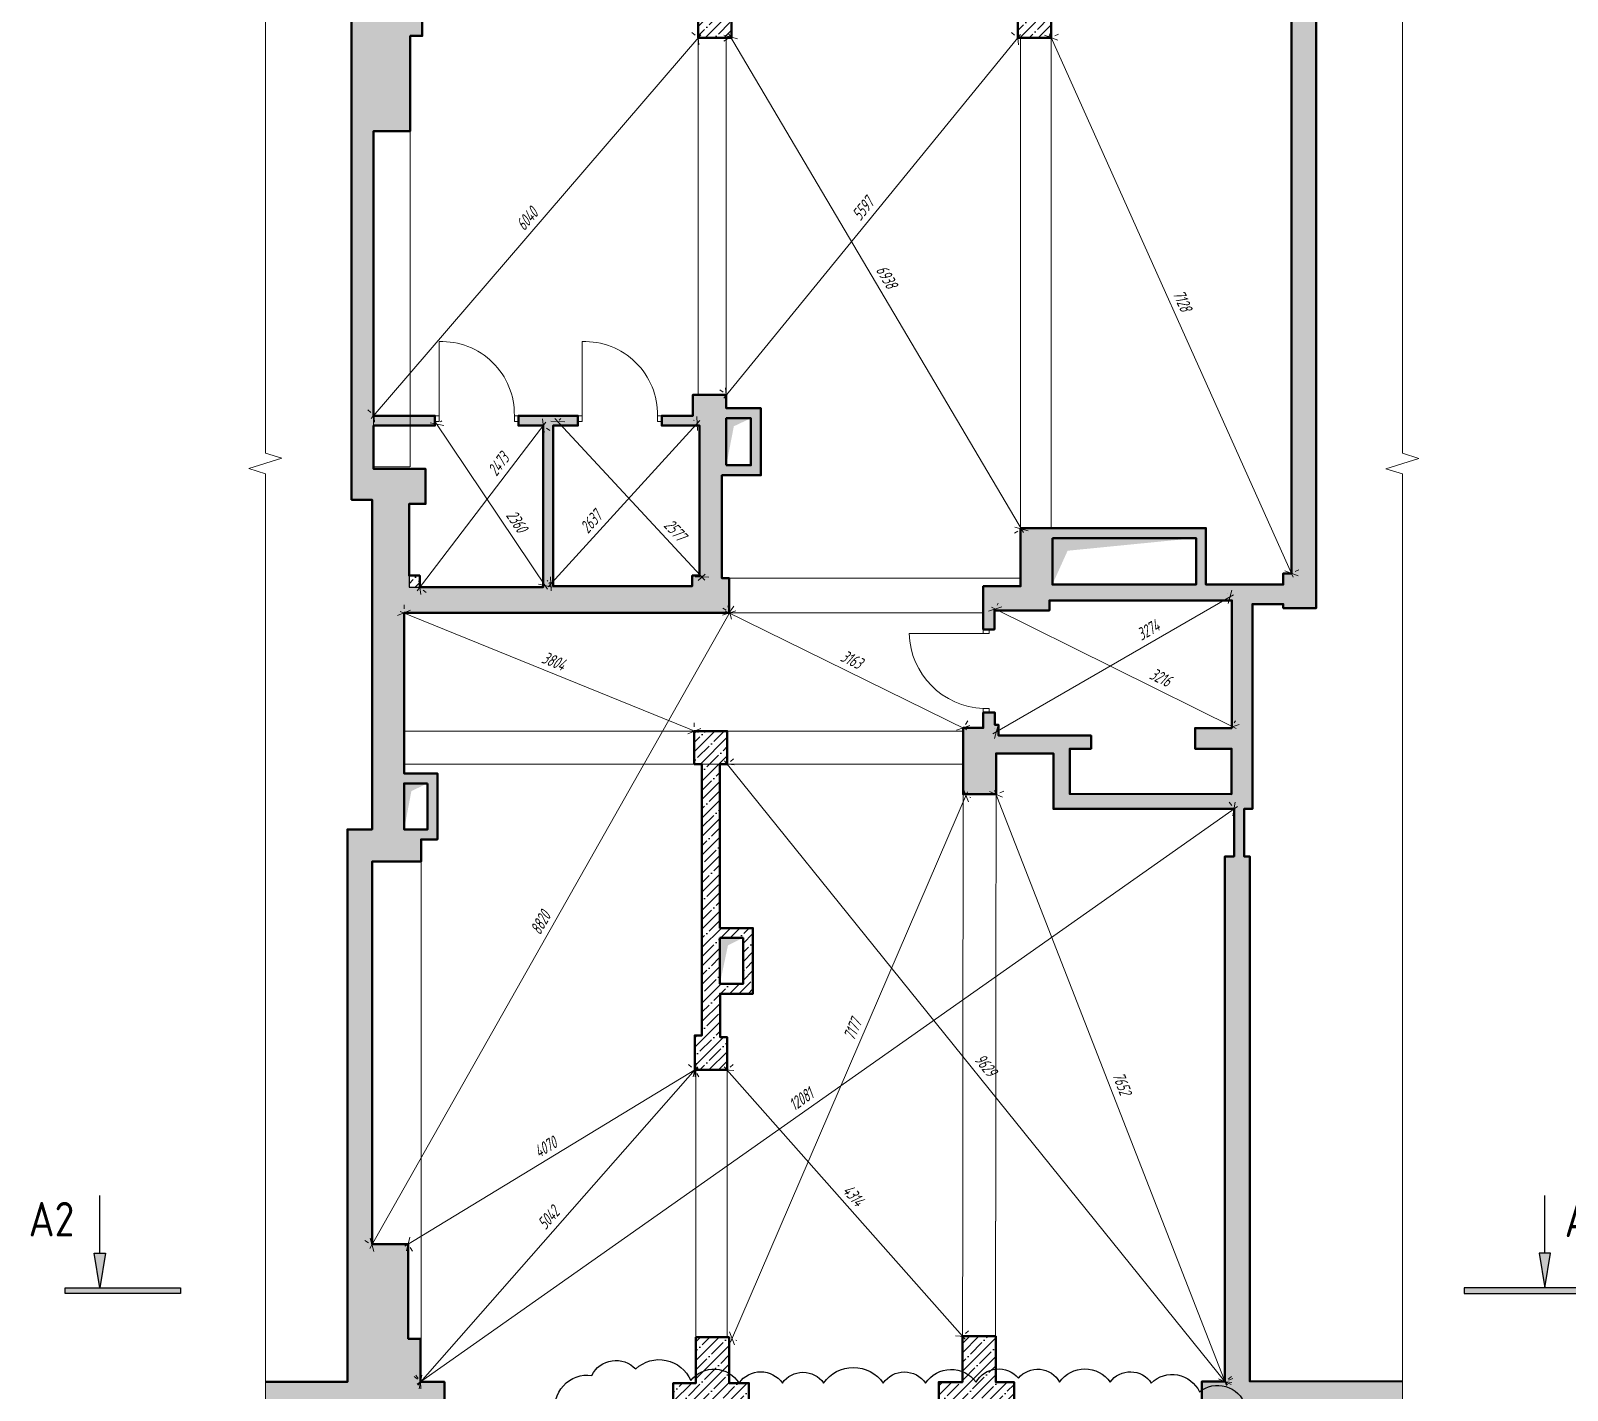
# Model space of a CAD drawing. Header units: millimetres. Extents: x -85477 to 745244, y -3684 to 128206.
# Drawn here: x 579914 to 598569, y 68793 to 85296 of the extents above; entities that cross this region are included whole.
import ezdxf
from ezdxf.enums import TextEntityAlignment as Align

# ---------------------------------------------------------------- set-up
doc = ezdxf.new("R2010")
doc.units = ezdxf.units.MM
doc.linetypes.add('ACAD_ISO02W100', pattern=[15, 12, -3])
doc.layers.add('БЛОКИ', color=7, linetype='Continuous')
doc.layers.add('РАЗМЕРЫ', color=5, linetype='Continuous', lineweight=15)
doc.layers.add('СТЕНЫ 01', color=7, linetype='Continuous', lineweight=50)
doc.layers.add('ШТРИХОВКА', color=3, linetype='Continuous', transparency=0.5)
doc.styles.add('ism - 01', font='simplex.shx', dxfattribs={"width": 0.62, "oblique": 15, "height": 150})
doc.styles.add('TITLE', font='romant.shx', dxfattribs={"width": 0.8})
doc.dimstyles.new('ism - 01', dxfattribs={"dimtxt": 150, "dimasz": 120, "dimexe": 50, "dimexo": 100, "dimgap": 65, "dimtad": 1, "dimdec": 0, "dimtxsty": 'ism - 01', "dimblk": 'OBLIQUE', "dimcen": 0, "dimdle": 50, "dimadec": 0, "dimazin": 0, "dimtfac": 1, "dimtdec": 0, "dimtmove": 0, "dimatfit": 3, "dimldrblk": 'OBLIQUE', "dimfxl": 1, "dimlwd": -1, "dimlwe": -1, "dimarcsym": 0})

# ---------------------------------------------------------------- blocks, each defined once
blk = doc.blocks.new('*U125')
at = {"layer": 'РАЗМЕРЫ', "color": 0, "ltscale": 100}
for p, q in [((0, -11842.5), (0, 200)), ((200, -11905), (-200, -12030)), ((0, -11842.5), (200, -11905)), ((-200, -12030), (0, -12092.5)), ((0, -24135), (0, -12092.5))]:
    blk.add_line(p, q, dxfattribs=at)
blk = doc.blocks.new('_Oblique')
at = {"color": 0, "lineweight": -2}
blk.add_line((-0.5, -0.5), (0.5, 0.5), dxfattribs=at)
blk = doc.blocks.new('*D394')
at = {"layer": 'Defpoints', "color": 0}
for p in [(588017, 85208), (584080, 80628), (584080, 80628)]:
    blk.add_point(p, dxfattribs=at)
at = {"layer": 'РАЗМЕРЫ', "color": 0, "linetype": 'Continuous'}
for p, q in [((587942, 85274), (587979, 85241)), ((588050, 85246), (584048, 80590)), ((584005, 80694), (584043, 80661))]:
    blk.add_line(p, q, dxfattribs=at)
at = {"layer": 'РАЗМЕРЫ', "color": 0, "xscale": 120, "yscale": 120, "zscale": 120}
for p, rotation in [((588017, 85208), 49.32122643447591), ((584080, 80628), 229.3212264344759)]:
    blk.add_blockref('_Oblique', p, dxfattribs=dict(at, rotation=rotation))
at = {"layer": 'РАЗМЕРЫ', "color": 0, "insert": (585939, 83012), "char_height": 150, "attachment_point": 5, "rotation": 49.3212, "style": 'ism - 01'}
blk.add_mtext('6040', dxfattribs=at)
blk = doc.blocks.new('*D395')
at = {"layer": 'Defpoints', "color": 0}
for p in [(588413, 85220), (591943, 79248), (591943, 79248)]:
    blk.add_point(p, dxfattribs=at)
at = {"layer": 'РАЗМЕРЫ', "color": 0, "linetype": 'Continuous'}
for p, q in [((588387, 85263), (591969, 79205)), ((588327, 85169), (588370, 85194)), ((591857, 79197), (591900, 79222))]:
    blk.add_line(p, q, dxfattribs=at)
at = {"layer": 'РАЗМЕРЫ', "color": 0, "xscale": 120, "yscale": 120, "zscale": 120}
for p, rotation in [((588413, 85220), 120.5876817548874), ((591943, 79248), 300.5876817548874)]:
    blk.add_blockref('_Oblique', p, dxfattribs=dict(at, rotation=rotation))
at = {"layer": 'РАЗМЕРЫ', "color": 0, "insert": (590306, 82309), "char_height": 150, "attachment_point": 5, "rotation": 300.5877, "style": 'ism - 01'}
blk.add_mtext('6938', dxfattribs=at)
blk = doc.blocks.new('*D396')
at = {"layer": 'Defpoints', "color": 0}
for p in [(591899, 85211), (591899, 85211), (588358, 80877)]:
    blk.add_point(p, dxfattribs=at)
at = {"layer": 'РАЗМЕРЫ', "color": 0, "linetype": 'Continuous'}
for p, q in [((591821, 85273), (591860, 85242)), ((588327, 80838), (591931, 85250)), ((588280, 80939), (588319, 80908))]:
    blk.add_line(p, q, dxfattribs=at)
at = {"layer": 'РАЗМЕРЫ', "color": 0, "xscale": 120, "yscale": 120, "zscale": 120}
for p, rotation in [((591899, 85211), 50.75445955080157), ((588358, 80877), 230.7544595508016)]:
    blk.add_blockref('_Oblique', p, dxfattribs=dict(at, rotation=rotation))
at = {"layer": 'РАЗМЕРЫ', "color": 0, "insert": (590017, 83135), "char_height": 150, "attachment_point": 5, "rotation": 50.7545, "style": 'ism - 01'}
blk.add_mtext('5597', dxfattribs=at)
blk = doc.blocks.new('*D397')
at = {"layer": 'Defpoints', "color": 0}
for p in [(592303, 85211), (592303, 85211), (595221, 78708)]:
    blk.add_point(p, dxfattribs=at)
at = {"layer": 'РАЗМЕРЫ', "color": 0, "linetype": 'Continuous'}
for p, q in [((595242, 78663), (592283, 85257)), ((592393, 85256), (592348, 85234)), ((595311, 78753), (595266, 78731))]:
    blk.add_line(p, q, dxfattribs=at)
at = {"layer": 'РАЗМЕРЫ', "color": 0, "xscale": 120, "yscale": 120, "zscale": 120}
for p, rotation in [((592303, 85211), 114.1665358174441), ((595221, 78708), 294.1665358174441)]:
    blk.add_blockref('_Oblique', p, dxfattribs=dict(at, rotation=rotation))
at = {"layer": 'РАЗМЕРЫ', "color": 0, "insert": (593896, 82020), "char_height": 150, "attachment_point": 5, "rotation": 294.1665, "style": 'ism - 01'}
blk.add_mtext('7128', dxfattribs=at)
blk = doc.blocks.new('*D398')
at = {"layer": 'Defpoints', "color": 0}
for p in [(588395, 78229), (591234, 76834), (591234, 76834)]:
    blk.add_point(p, dxfattribs=at)
at = {"layer": 'РАЗМЕРЫ', "color": 0, "linetype": 'Continuous'}
for p, q in [((588351, 78251), (591279, 76812)), ((588451, 78313), (588423, 78271)), ((591290, 76918), (591262, 76876))]:
    blk.add_line(p, q, dxfattribs=at)
at = {"layer": 'РАЗМЕРЫ', "color": 0, "xscale": 120, "yscale": 120, "zscale": 120}
for p, rotation in [((588395, 78229), 153.8318735059951), ((591234, 76834), 333.831873505995)]:
    blk.add_blockref('_Oblique', p, dxfattribs=dict(at, rotation=rotation))
at = {"layer": 'РАЗМЕРЫ', "color": 0, "insert": (589880, 77664), "char_height": 150, "attachment_point": 5, "rotation": 333.8319, "style": 'ism - 01'}
blk.add_mtext('3163', dxfattribs=at)
blk = doc.blocks.new('*D399')
at = {"layer": 'Defpoints', "color": 0}
for p in [(584447, 78229), (584447, 78229), (587970, 76795)]:
    blk.add_point(p, dxfattribs=at)
at = {"layer": 'РАЗМЕРЫ', "color": 0, "linetype": 'Continuous'}
for p, q in [((588017, 76776), (584401, 78248)), ((584447, 78329), (584447, 78279)), ((587970, 76895), (587970, 76845))]:
    blk.add_line(p, q, dxfattribs=at)
at = {"layer": 'РАЗМЕРЫ', "color": 0, "xscale": 120, "yscale": 120, "zscale": 120}
for p, rotation in [((584447, 78229), 157.8517375199652), ((587970, 76795), 337.8517375199651)]:
    blk.add_blockref('_Oblique', p, dxfattribs=dict(at, rotation=rotation))
at = {"layer": 'РАЗМЕРЫ', "color": 0, "insert": (586263, 77645), "char_height": 150, "attachment_point": 5, "rotation": 337.8517, "style": 'ism - 01'}
blk.add_mtext('3804', dxfattribs=at)
blk = doc.blocks.new('*D400')
at = {"layer": 'Defpoints', "color": 0}
for p in [(588400, 78234), (584057, 70558), (584057, 70558)]:
    blk.add_point(p, dxfattribs=at)
at = {"layer": 'РАЗМЕРЫ', "color": 0, "linetype": 'Continuous'}
for p, q in [((588425, 78278), (584032, 70514)), ((588316, 78287), (588358, 78261)), ((583972, 70611), (584014, 70584))]:
    blk.add_line(p, q, dxfattribs=at)
at = {"layer": 'РАЗМЕРЫ', "color": 0, "xscale": 120, "yscale": 120, "zscale": 120}
for p, rotation in [((588400, 78234), 60.49740801605608), ((584057, 70558), 240.4974080160561)]:
    blk.add_blockref('_Oblique', p, dxfattribs=dict(at, rotation=rotation))
at = {"layer": 'РАЗМЕРЫ', "color": 0, "insert": (586102, 74468), "char_height": 150, "attachment_point": 5, "rotation": 60.4974, "style": 'ism - 01'}
blk.add_mtext('8820', dxfattribs=at)
blk = doc.blocks.new('*D401')
at = {"layer": 'Defpoints', "color": 0}
for p in [(587975, 72681), (584496, 70568), (584496, 70568)]:
    blk.add_point(p, dxfattribs=at)
at = {"layer": 'РАЗМЕРЫ', "color": 0, "linetype": 'Continuous'}
for p, q in [((588018, 72707), (584454, 70542)), ((588027, 72596), (588001, 72639)), ((584548, 70483), (584522, 70526))]:
    blk.add_line(p, q, dxfattribs=at)
at = {"layer": 'РАЗМЕРЫ', "color": 0, "xscale": 120, "yscale": 120, "zscale": 120}
for p, rotation in [((587975, 72681), 31.27275580213639), ((584496, 70568), 211.2727558021364)]:
    blk.add_blockref('_Oblique', p, dxfattribs=dict(at, rotation=rotation))
at = {"layer": 'РАЗМЕРЫ', "color": 0, "insert": (586163, 71745), "char_height": 150, "attachment_point": 5, "rotation": 31.2728, "style": 'ism - 01'}
blk.add_mtext('4070', dxfattribs=at)
blk = doc.blocks.new('*D402')
at = {"layer": 'Defpoints', "color": 0}
for p in [(587975, 72681), (587975, 72681), (584646, 68894)]:
    blk.add_point(p, dxfattribs=at)
at = {"layer": 'РАЗМЕРЫ', "color": 0, "linetype": 'Continuous'}
for p, q in [((584613, 68857), (588008, 72719)), ((587900, 72747), (587938, 72714)), ((584571, 68960), (584609, 68927))]:
    blk.add_line(p, q, dxfattribs=at)
at = {"layer": 'РАЗМЕРЫ', "color": 0, "xscale": 120, "yscale": 120, "zscale": 120}
for p, rotation in [((587975, 72681), 48.68259162547694), ((584646, 68894), 228.6825916254769)]:
    blk.add_blockref('_Oblique', p, dxfattribs=dict(at, rotation=rotation))
at = {"layer": 'РАЗМЕРЫ', "color": 0, "insert": (586199, 70886), "char_height": 150, "attachment_point": 5, "rotation": 48.6826, "style": 'ism - 01'}
blk.add_mtext('5042', dxfattribs=at)
blk = doc.blocks.new('*D403')
at = {"layer": 'Defpoints', "color": 0}
for p in [(588367, 72681), (588367, 72681), (591225, 69449)]:
    blk.add_point(p, dxfattribs=at)
at = {"layer": 'РАЗМЕРЫ', "color": 0, "linetype": 'Continuous'}
for p, q in [((591259, 69412), (588334, 72719)), ((588443, 72747), (588405, 72714)), ((591301, 69515), (591263, 69482))]:
    blk.add_line(p, q, dxfattribs=at)
at = {"layer": 'РАЗМЕРЫ', "color": 0, "xscale": 120, "yscale": 120, "zscale": 120}
for p, rotation in [((588367, 72681), 131.485756432565), ((591225, 69449), 311.485756432565)]:
    blk.add_blockref('_Oblique', p, dxfattribs=dict(at, rotation=rotation))
at = {"layer": 'РАЗМЕРЫ', "color": 0, "insert": (589904, 71160), "char_height": 150, "attachment_point": 5, "rotation": 311.4858, "style": 'ism - 01'}
blk.add_mtext('4314', dxfattribs=at)
blk = doc.blocks.new('*D404')
at = {"layer": 'Defpoints', "color": 0}
for p in [(588370, 76395), (588370, 76395), (594413, 68898)]:
    blk.add_point(p, dxfattribs=at)
at = {"layer": 'РАЗМЕРЫ', "color": 0, "linetype": 'Continuous'}
for p, q in [((594445, 68859), (588339, 76434)), ((588448, 76458), (588409, 76427)), ((594491, 68961), (594452, 68930))]:
    blk.add_line(p, q, dxfattribs=at)
at = {"layer": 'РАЗМЕРЫ', "color": 0, "xscale": 120, "yscale": 120, "zscale": 120}
for p, rotation in [((588370, 76395), 128.8707507778192), ((594413, 68898), 308.8707507778192)]:
    blk.add_blockref('_Oblique', p, dxfattribs=dict(at, rotation=rotation))
at = {"layer": 'РАЗМЕРЫ', "color": 0, "insert": (591509, 72741), "char_height": 150, "attachment_point": 5, "rotation": 308.8708, "style": 'ism - 01'}
blk.add_mtext('9629', dxfattribs=at)
blk = doc.blocks.new('*D405')
at = {"layer": 'Defpoints', "color": 0}
for p in [(591634, 76027), (594413, 68898), (594413, 68898)]:
    blk.add_point(p, dxfattribs=at)
at = {"layer": 'РАЗМЕРЫ', "color": 0, "linetype": 'Continuous'}
for p, q in [((591616, 76074), (594432, 68852)), ((591728, 76064), (591681, 76046)), ((594507, 68935), (594460, 68917))]:
    blk.add_line(p, q, dxfattribs=at)
at = {"layer": 'РАЗМЕРЫ', "color": 0, "xscale": 120, "yscale": 120, "zscale": 120}
for p, rotation in [((591634, 76027), 111.2966445447808), ((594413, 68898), 291.2966445447809)]:
    blk.add_blockref('_Oblique', p, dxfattribs=dict(at, rotation=rotation))
at = {"layer": 'РАЗМЕРЫ', "color": 0, "insert": (593163, 72517), "char_height": 150, "attachment_point": 5, "rotation": 291.2966, "style": 'ism - 01'}
blk.add_mtext('7652', dxfattribs=at)
blk = doc.blocks.new('*D406')
at = {"layer": 'Defpoints', "color": 0}
for p in [(591234, 76027), (591269, 76013), (588393, 69436)]:
    blk.add_point(p, dxfattribs=at)
at = {"layer": 'РАЗМЕРЫ', "color": 0, "linetype": 'Continuous'}
for p, q in [((588408, 69376), (591289, 76058)), ((591326, 75988), (591315, 75993)), ((588485, 69397), (588474, 69402))]:
    blk.add_line(p, q, dxfattribs=at)
at = {"layer": 'РАЗМЕРЫ', "color": 0, "xscale": 120, "yscale": 120, "zscale": 120}
for p, rotation in [((591269, 76013), 66.68191242462598), ((588428, 69422), 246.681912424626)]:
    blk.add_blockref('_Oblique', p, dxfattribs=dict(at, rotation=rotation))
at = {"layer": 'РАЗМЕРЫ', "color": 0, "insert": (589892, 73172), "char_height": 150, "attachment_point": 5, "rotation": 66.6819, "style": 'ism - 01'}
blk.add_mtext('7177', dxfattribs=at)
blk = doc.blocks.new('*D407')
at = {"layer": 'Defpoints', "color": 0}
for p in [(594523, 75850), (594523, 75850), (584646, 68894)]:
    blk.add_point(p, dxfattribs=at)
at = {"layer": 'РАЗМЕРЫ', "color": 0, "linetype": 'Continuous'}
for p, q in [((594466, 75932), (594495, 75891)), ((584606, 68866), (594564, 75879)), ((584589, 68976), (584618, 68935))]:
    blk.add_line(p, q, dxfattribs=at)
at = {"layer": 'РАЗМЕРЫ', "color": 0, "xscale": 120, "yscale": 120, "zscale": 120}
for p, rotation in [((594523, 75850), 35.15559764656683), ((584646, 68894), 215.1555976465668)]:
    blk.add_blockref('_Oblique', p, dxfattribs=dict(at, rotation=rotation))
at = {"layer": 'РАЗМЕРЫ', "color": 0, "insert": (589265, 72326), "char_height": 150, "attachment_point": 5, "rotation": 35.1556, "style": 'ism - 01'}
blk.add_mtext('12081', dxfattribs=at)
blk = doc.blocks.new('*U130')
h = blk.add_hatch(color=0)
h.paths.add_polyline_path([(-750, -325), (-700, -325), (-700, -25)])
h.paths.add_polyline_path([(-700, -25), (-700, -325), (-650, -325)])
h.paths.add_polyline_path([(0, -25), (0, 25), (-1000, 25), (-1000, -25)])
h = blk.add_hatch(color=0)
h.paths.add_polyline_path([(11881, -325), (11831, -325), (11831, -25)])
h.paths.add_polyline_path([(11831, -25), (11831, -325), (11781, -325)])
h.paths.add_polyline_path([(11131, -25), (11131, 25), (12131, 25), (12131, -25)])
at = {"color": 0}
for p, q in [((0, 25), (-1000, 25)), ((0, -25), (0, 25)), ((11131, -25), (11131, 25)), ((11131, 25), (12131, 25)), ((12131, 25), (12131, -25)), ((-1000, -25), (0, -25)), ((-700, -25), (-750, -325)), ((-650, -325), (-700, -25)), ((12131, -25), (11131, -25)), ((11781, -325), (11831, -25)), ((11831, -25), (11881, -325)), ((-750, -325), (-650, -325)), ((-700, -325), (-700, -825)), ((11881, -325), (11781, -325)), ((11831, -325), (11831, -825))]:
    blk.add_line(p, q, dxfattribs=at)
at = {"color": 0, "style": 'TITLE', "width": 0.8}
for tag, p in [('ЗНАЧЕНИЕ_2', (-1070, -615)), ('ЗНАЧЕНИЕ_1', (12251, -620))]:
    blk.add_attdef(tag, text='', height=300, dxfattribs=at).set_placement(p, align=Align.MIDDLE_CENTER)
blk = doc.blocks.new('*D707')
at = {"layer": 'Defpoints', "color": 0}
for p in [(588004, 80530), (588034, 80503), (586259, 78554)]:
    blk.add_point(p, dxfattribs=at)
at = {"layer": 'РАЗМЕРЫ', "color": 0}
for p, q in [((586195, 78544), (588038, 80567)), ((587960, 80570), (587967, 80564)), ((586185, 78621), (586192, 78614))]:
    blk.add_line(p, q, dxfattribs=at)
at = {"layer": 'РАЗМЕРЫ', "color": 0, "xscale": 120, "yscale": 120, "zscale": 120}
for p, rotation in [((588004, 80530), 47.67356773449217), ((586229, 78581), 227.6735677344922)]:
    blk.add_blockref('_Oblique', p, dxfattribs=dict(at, rotation=rotation))
at = {"layer": 'РАЗМЕРЫ', "color": 0, "insert": (586716, 79336), "char_height": 150, "attachment_point": 5, "rotation": 47.6736, "style": 'ism - 01'}
blk.add_mtext('2637', dxfattribs=at)
blk = doc.blocks.new('*D708')
at = {"layer": 'Defpoints', "color": 0}
for p in [(586257, 80503), (587944, 78554), (588064, 78665)]:
    blk.add_point(p, dxfattribs=at)
at = {"layer": 'РАЗМЕРЫ', "color": 0}
for p, q in [((586278, 80591), (588098, 78628)), ((586330, 80571), (586348, 80588)), ((588018, 78622), (588101, 78699))]:
    blk.add_line(p, q, dxfattribs=at)
at = {"layer": 'РАЗМЕРЫ', "color": 0, "xscale": 120, "yscale": 120, "zscale": 120}
for p, rotation in [((586312, 80554), 132.8472237425101), ((588064, 78665), 312.8472237425101)]:
    blk.add_blockref('_Oblique', p, dxfattribs=dict(at, rotation=rotation))
at = {"layer": 'РАЗМЕРЫ', "color": 0, "insert": (587738, 79235), "char_height": 150, "attachment_point": 5, "rotation": 312.8472, "style": 'ism - 01'}
blk.add_mtext('2577', dxfattribs=at)
blk = doc.blocks.new('*D710')
at = {"layer": 'Defpoints', "color": 0}
for p in [(586137, 80503), (586137, 80503), (584637, 78537)]:
    blk.add_point(p, dxfattribs=at)
at = {"layer": 'РАЗМЕРЫ', "color": 0}
for p, q in [((584607, 78496), (586168, 80543)), ((586216, 80443), (586177, 80473)), ((584716, 78476), (584677, 78506))]:
    blk.add_line(p, q, dxfattribs=at)
at = {"layer": 'РАЗМЕРЫ', "color": 0, "xscale": 120, "yscale": 120, "zscale": 120}
for p, rotation in [((586137, 80503), 52.66728999143342), ((584637, 78536), 232.6672899914334)]:
    blk.add_blockref('_Oblique', p, dxfattribs=dict(at, rotation=rotation))
at = {"layer": 'РАЗМЕРЫ', "color": 0, "insert": (585592, 80034), "char_height": 150, "attachment_point": 5, "rotation": 52.6673, "style": 'ism - 01'}
blk.add_mtext('2473', dxfattribs=at)
blk = doc.blocks.new('*D712')
at = {"layer": 'Defpoints', "color": 0}
for p in [(584821, 80503), (586137, 78543), (586161, 78560)]:
    blk.add_point(p, dxfattribs=at)
at = {"layer": 'РАЗМЕРЫ', "color": 0}
for p, q in [((584818, 80561), (586189, 78518)), ((584905, 80559), (584888, 80548)), ((586220, 78599), (586203, 78588))]:
    blk.add_line(p, q, dxfattribs=at)
at = {"layer": 'РАЗМЕРЫ', "color": 0, "xscale": 120, "yscale": 120, "zscale": 120}
for p, rotation in [((584846, 80520), 123.8614507148908), ((586161, 78560), 303.8614507148908)]:
    blk.add_blockref('_Oblique', p, dxfattribs=dict(at, rotation=rotation))
at = {"layer": 'РАЗМЕРЫ', "color": 0, "insert": (585816, 79342), "char_height": 150, "attachment_point": 5, "rotation": 303.8615, "style": 'ism - 01'}
blk.add_mtext('2360', dxfattribs=at)
blk = doc.blocks.new('*D713')
at = {"layer": 'Defpoints', "color": 0}
for p in [(594473, 78425), (594498, 78381), (591664, 76741)]:
    blk.add_point(p, dxfattribs=at)
at = {"layer": 'РАЗМЕРЫ', "color": 0}
for p, q in [((591596, 76760), (594516, 78450)), ((594448, 78468), (594448, 78468)), ((591614, 76828), (591614, 76828))]:
    blk.add_line(p, q, dxfattribs=at)
at = {"layer": 'РАЗМЕРЫ', "color": 0, "xscale": 120, "yscale": 120, "zscale": 120}
for p, rotation in [((594473, 78425), 30.06173358103198), ((591639, 76785), 210.061733581032)]:
    blk.add_blockref('_Oblique', p, dxfattribs=dict(at, rotation=rotation))
at = {"layer": 'РАЗМЕРЫ', "color": 0, "insert": (593480, 78022), "char_height": 150, "attachment_point": 5, "rotation": 30.0617, "style": 'ism - 01'}
blk.add_mtext('3274', dxfattribs=at)
blk = doc.blocks.new('*D714')
at = {"layer": 'Defpoints', "color": 0}
for p in [(591614, 78259), (594496, 76831), (594505, 76849)]:
    blk.add_point(p, dxfattribs=at)
at = {"layer": 'РАЗМЕРЫ', "color": 0}
for p, q in [((591579, 78299), (594549, 76827)), ((591659, 78349), (591646, 78322)), ((594540, 76921), (594527, 76894))]:
    blk.add_line(p, q, dxfattribs=at)
at = {"layer": 'РАЗМЕРЫ', "color": 0, "xscale": 120, "yscale": 120, "zscale": 120}
for p, rotation in [((591623, 78277), 153.6346865049756), ((594505, 76849), 333.6346865049756)]:
    blk.add_blockref('_Oblique', p, dxfattribs=dict(at, rotation=rotation))
at = {"layer": 'РАЗМЕРЫ', "color": 0, "insert": (593631, 77448), "char_height": 150, "attachment_point": 5, "rotation": 333.6347, "style": 'ism - 01'}
blk.add_mtext('3216', dxfattribs=at)

msp = doc.modelspace()

# ---------------------------------------------------------------- hatches: boundary and pattern name
at = {"layer": 'ШТРИХОВКА', "true_color": 0x000000}
h = msp.add_hatch(dxfattribs=at)
h.set_pattern_fill('ANSI35', color=18, scale=25)
h.paths.add_polyline_path([(588358.5, 80021.3), (588658.5, 80021.3), (588658.5, 80593.3), (588358.5, 80593.3)], flags=16)
h.paths.add_polyline_path([(584731.5, 76160.3), (584447.5, 76160.3), (584447.5, 75600.3), (584731.5, 75600.3)], flags=16)
h.paths.add_polyline_path([(582763.4, 68894.3), (583758.5, 68894.3), (583758.5, 75600.3), (584058.5, 75600.3), (584058.5, 79603.3), (583809.5, 79603.3), (583809.5, 91189.3), (582763.4, 91189.4), (582763.4, 91609.4), (585361.5, 91609.4), (585361.5, 91189.3), (584209.5, 91189.3), (584209.5, 86690.3), (584566.5, 86690.3), (584566.5, 86047.3), (584666.5, 86047.3), (584666.5, 85233.3), (584521.5, 85233.3), (584521.5, 84078.3), (584076.5, 84078.3), (584076.5, 80623.3), (584821.5, 80623.3), (584821.5, 80503.3), (584076.5, 80503.3), (584076.5, 79978.3), (584707, 79978.3), (584707, 79553.3), (584506.6, 79553.3), (584506.6, 78543.3), (586136.6, 78543.3), (586136.6, 80503.3), (585835.5, 80503.3), (585835.5, 80623.3), (586557.8, 80623.3), (586557.8, 80503.3), (586256.6, 80503), (586258.7, 78553.6), (587944.5, 78553.6), (587944.5, 78683.3), (588034.1, 78683.3), (588034.1, 80503), (587954.5, 80503), (587954.5, 80503.3), (587574.5, 80503.3), (587574.5, 80623.3), (587954.5, 80623.3), (587954.5, 80878.3), (588358.5, 80878.3), (588358.5, 80713.3), (588778.5, 80713.3), (588778.5, 79901.3), (588305.5, 79901.3), (588305.5, 78649.3), (588395.5, 78649.3), (588395.5, 78229.3), (584447.5, 78229.3), (584447.5, 76280.3), (584851.5, 76280.3), (584851.5, 75480.3), (584653.5, 75480.3), (584653.5, 75210.3), (584058.5, 75210.3), (584058.5, 70568.3), (584496.5, 70568.3), (584496.5, 69418.3), (584646.5, 69418.3), (584646.5, 68894.3), (584936.5, 68894.3), (584936.5, 68360.3), (582763.4, 68360.3)])
h = msp.add_hatch(dxfattribs=at)
h.set_pattern_fill('ANSI35', color=18, scale=25)
h.paths.add_polyline_path([(592317.5, 79138.3), (594062.5, 79138.3), (594062.5, 78573.3), (592317.5, 78573.3)], flags=16)
h.paths.add_polyline_path([(596567.6, 68897.9), (596567.6, 68358.3), (594131.5, 68358.3), (594131.5, 68898.3), (594413.5, 68898.3), (594413.5, 75274.3), (594523.5, 75274.3), (594523.5, 75850.3), (592330.5, 75850.3), (592330.5, 76524.3), (591634.5, 76524.3), (591634.5, 76027.3), (591234.5, 76027.3), (591234.5, 76834.3), (591479.5, 76834.3), (591479.5, 77019.3), (591619.5, 77019.3), (591619.5, 76869.3), (591664.5, 76869.3), (591664.5, 76741.3), (592787.5, 76741.3), (592787.5, 76581.3), (592529.5, 76581.3), (592529.5, 76031.3), (594494.5, 76031.2), (594494.5, 76581.5), (594050, 76581), (594050, 76831.5), (594495.8, 76831.2), (594498, 78381.3), (592282.5, 78381.3), (592282.5, 78259.3), (591614.5, 78259.3), (591614.5, 78029.3), (591479.5, 78029.3), (591479.5, 78553.3), (591932.5, 78553.3), (591932.5, 79258.3), (594182.5, 79258.3), (594182.5, 78573.3), (595121.5, 78573.3), (595121.5, 78708.3), (595221.5, 78708.3), (595221.5, 86108.3), (595163.5, 86108.3), (595163.5, 86738.3), (595186.5, 86738.3), (595186.5, 91173.3), (594788.5, 91173.3), (594788.5, 91609.3), (596567.6, 91609.3), (596567.6, 91189.3), (595521.5, 91189.3), (595521.5, 78288.3), (595121.4, 78288.3), (595121.4, 78335.9), (594746.5, 78336.8), (594746.5, 75850.3), (594645, 75850.3), (594645, 75274.3), (594713.5, 75274.3), (594713.5, 68902.8)])
h = msp.add_hatch(dxfattribs=at)
h.set_pattern_fill('ANSI35', color=18, scale=25)
h.paths.add_polyline_path([(591946.5, 86681.3), (592248.5, 86681.3), (592248.5, 86006.3), (592303.5, 86006.3), (592303.5, 85211.3), (591899.5, 85211.3), (591899.5, 86003.3), (591946.5, 86003.3)])
h.paths.add_polyline_path([(588048.5, 86672.3), (588358.5, 86672.3), (588358.5, 86017.3), (588423.5, 86017.3), (588423.5, 85209.3), (588018.5, 85209.3), (588018.5, 86021.3), (588048.5, 86021.3)])
at = {"layer": 'ШТРИХОВКА', "true_color": 0x636466}
h = msp.add_hatch(color=251, dxfattribs=at)
h.dxf.hatch_style = 1
h.paths.add_polyline_path([(588358.5, 80021.3), (588450.4, 80494.8), (588658.5, 80593.3), (588358.5, 80593.3)])
h = msp.add_hatch(color=251, dxfattribs=at)
h.dxf.hatch_style = 1
h.paths.add_polyline_path([(592317.5, 78573.3), (592502.7, 78984.1), (594062.5, 79138.3), (592317.5, 79138.3)])
at = {"layer": 'ШТРИХОВКА', "true_color": 0x000000}
h = msp.add_hatch(dxfattribs=at)
h.set_pattern_fill('ANSI35', color=18, scale=25)
h.paths.add_polyline_path([(584506.6, 78543.3), (584636.6, 78543.3), (584636.6, 78683.3), (584506.6, 78683.3)])
h = msp.add_hatch(dxfattribs=at)
h.set_pattern_fill('ANSI35', color=18, scale=25)
h.paths.add_polyline_path([(588280.5, 74284.3), (588562.5, 74284.3), (588562.5, 73726.3), (588280.5, 73726.3)], flags=16)
h.paths.add_polyline_path([(587975.5, 72681.3), (587975.5, 73101.3), (588062.5, 73101.3), (588062.5, 76395.3), (587970.5, 76395.3), (587970.5, 76795.3), (588370.5, 76795.3), (588370.5, 76395.3), (588280.5, 76395.3), (588280.5, 74404.3), (588682.5, 74404.3), (588682.5, 73606.3), (588282.5, 73606.3), (588282.5, 73081.3), (588367.5, 73081.3), (588367.5, 72681.3)])
at = {"layer": 'ШТРИХОВКА', "true_color": 0x636466}
h = msp.add_hatch(color=251, dxfattribs=at)
h.dxf.hatch_style = 1
h.paths.add_polyline_path([(584447.5, 75600.3), (584535.3, 76066.5), (584731.5, 76160.3), (584447.5, 76160.3)])
h = msp.add_hatch(color=251, dxfattribs=at)
h.dxf.hatch_style = 1
h.paths.add_polyline_path([(588280.5, 73726.3), (588379.2, 74194.5), (588562.5, 74284.3), (588280.5, 74284.3)])
at = {"layer": 'ШТРИХОВКА', "true_color": 0x000000}
h = msp.add_hatch(dxfattribs=at)
h.set_pattern_fill('ANSI35', color=18, scale=25)
h.paths.add_polyline_path([(587715.5, 68354.3), (587715.5, 68881.3), (587989.5, 68881.3), (587989.5, 69436.3), (588393.5, 69436.3), (588393.5, 68881.3), (588633.5, 68881.3), (588633.5, 68354.3)])
h.paths.add_polyline_path([(590937.5, 68358.3), (590937.5, 68893.3), (591225.5, 68893.3), (591225.5, 69449.3), (591630.5, 69449.3), (591630.5, 68893.3), (591852.5, 68893.3), (591852.5, 68358.3)])

# ---------------------------------------------------------------- linework, layer by layer
at = {"color": 1}
msp.add_lwpolyline([(586286, 68494.3, -0.520567), (586725.3, 68973.7, -0.520567), (587259, 69052.1, -0.520567), (587926.7, 68913, -0.520567), (588513.5, 68881.3, -0.520567), (589039.6, 68881.3, -0.520567), (589540.4, 68881.3, -0.520567), (590263.8, 68881.3, -0.520567), (590778.5, 68881.3, -0.520567), (591390.6, 68893.3, -0.520567), (591905.3, 68940.9, -0.520567), (592406.1, 68893.3, -0.520567), (593018.2, 68893.3, -0.520567), (593519, 68881.3, -0.520567), (594103.3, 68773.9, -0.520567), (594659.8, 68614.3, -0.520567)], format="xyb", dxfattribs=at)
at = {"layer": 'РАЗМЕРЫ', "color": 30}
msp.add_line((591479.5, 77979.3), (590579.5, 77979.3), dxfattribs=at)
at = {"layer": 'РАЗМЕРЫ', "color": 0, "ltscale": 0.5}
for points in [[(582763.4, 68360.3), (582763.4, 68894.3), (583758.5, 68894.3), (583758.5, 75600.3), (584058.5, 75600.3), (584058.5, 79603.3), (583809.5, 79603.3), (583809.5, 91189.3)], [(584666.5, 86047.3), (584666.5, 85233.3), (584521.5, 85233.3), (584521.5, 84078.3), (584076.5, 84078.3), (584076.5, 80623.3), (584821.5, 80623.3), (584821.5, 80503.3), (584076.5, 80503.3), (584076.5, 79978.3), (584707, 79978.3), (584707, 79553.3), (584506.6, 79553.3), (584506.6, 78543.3), (586136.6, 78543.3), (586136.6, 80503.3), (585835.5, 80503.3), (585835.5, 80623.3), (586557.8, 80623.3), (586557.8, 80503.3), (586256.6, 80503), (586258.7, 78553.6), (587944.5, 78553.6), (587944.5, 78683.3), (588034.1, 78683.3), (588034.1, 80503), (587954.5, 80503), (587954.5, 80503.3), (587574.5, 80503.3), (587574.5, 80623.3), (587954.5, 80623.3), (587954.5, 80878.3), (588358.5, 80878.3), (588358.5, 80713.3), (588778.5, 80713.3), (588778.5, 79901.3), (588305.5, 79901.3), (588305.5, 78649.3), (588395.5, 78649.3), (588395.5, 78229.3), (584447.5, 78229.3), (584447.5, 76280.3), (584851.5, 76280.3), (584851.5, 75480.3), (584653.5, 75480.3), (584653.5, 75210.3), (584058.5, 75210.3), (584058.5, 70568.3), (584496.5, 70568.3), (584496.5, 69418.3), (584646.5, 69418.3), (584646.5, 68894.3), (584936.5, 68894.3), (584936.5, 68360.3)]]:
    msp.add_lwpolyline(points, dxfattribs=at)
at = {"layer": 'РАЗМЕРЫ', "color": 0, "linetype": 'ACAD_ISO02W100', "ltscale": 0.5, "transparency": 33554534}
for points in [[(588018.5, 85209.3), (588018.5, 80878.3), (588358.5, 80878.3), (588358.5, 85209.3)], [(591932.5, 85211.3), (591932.5, 79258.3), (592303.5, 79258.3), (592303.5, 85211.3)], [(584076.5, 84078.3), (584076.5, 80003.3), (584521.5, 80003.3), (584521.5, 84078.3)], [(588395.5, 78649.3), (591932.5, 78649.3), (591932.5, 78553.3), (591479.5, 78553.3), (591479.5, 78229.3), (588395.5, 78229.3)], [(584447.5, 76795.3), (591234.5, 76795.3), (591234.5, 76395.3), (584447.5, 76395.3)], [(591234.5, 76027.3), (591634.5, 76027.3), (591628, 69449.3), (591228, 69449.3)], [(584653.5, 69418.3), (584496.5, 69418.3), (584496.5, 70568.3), (584058.5, 70568.3), (584058.5, 75210.3), (584653.5, 75210.3)], [(587989.5, 72681.3), (588367.5, 72681.3), (588367.5, 69436.3), (587989.5, 69436.3)]]:
    msp.add_lwpolyline(points, close=True, dxfattribs=at)
at = {"layer": 'РАЗМЕРЫ', "color": 30}
for points in [[(584871.5, 80623.3), (584871.5, 81523.3, -0.4293945), (585785.5, 80623.3)], [(586607.8, 80623.3), (586607.8, 81523.3, -0.4272815), (587524.5, 80623.3)]]:
    msp.add_lwpolyline(points, format="xyb", dxfattribs=at)
for points in [[(584821.5, 80623.3), (584871.5, 80623.3), (584871.5, 80553.3), (584821.5, 80553.3)], [(585785.5, 80623.3), (585835.5, 80623.3), (585835.5, 80553.3), (585785.5, 80553.3)], [(586557.8, 80623.3), (586607.8, 80623.3), (586607.8, 80553.3), (586557.8, 80553.3)], [(587524.5, 80623.3), (587574.5, 80623.3), (587574.5, 80553.3), (587524.5, 80553.3)], [(591479.5, 77979.3), (591479.5, 78029.3), (591549.5, 78029.3), (591549.5, 77979.3)], [(591479.5, 77019.3), (591479.5, 77069.3), (591549.5, 77069.3), (591549.5, 77019.3)]]:
    msp.add_lwpolyline(points, close=True, dxfattribs=at)
msp.add_arc((591514.9, 78004.4), 935.7, 181.53486, 267.83205, dxfattribs=at)
at = {"layer": 'СТЕНЫ 01'}
for points in [[(582763.4, 68894.3), (583758.5, 68894.3), (583758.5, 75600.3), (584058.5, 75600.3), (584058.5, 79603.3), (583809.5, 79603.3), (583809.5, 91189.3), (582763.4, 91189.4)], [(596567.6, 68897.9), (594713.5, 68902.8), (594713.5, 75274.3), (594645, 75274.3), (594645, 75850.3), (594746.5, 75850.3), (594746.5, 78336.8), (595121.4, 78335.9), (595121.4, 78288.3), (595521.5, 78288.3), (595521.5, 91189.3), (596567.6, 91189.3)], [(584666.5, 86047.3), (584666.5, 85233.3), (584521.5, 85233.3), (584521.5, 84078.3), (584076.5, 84078.3), (584076.5, 80623.3), (584821.5, 80623.3), (584821.5, 80503.3), (584076.5, 80503.3), (584076.5, 79978.3), (584707, 79978.3), (584707, 79553.3), (584506.6, 79553.3), (584506.6, 78683.3), (584636.6, 78683.3), (584636.6, 78543.3), (586136.6, 78543.3), (586136.6, 80503.3), (585835.5, 80503.3), (585835.5, 80623.3), (586557.8, 80623.3), (586557.8, 80503.3), (586256.6, 80503.3), (586258.7, 78553.2), (587944.5, 78554.1), (587944.5, 78682.5), (588034.1, 78683.3), (588034.1, 80503), (587954.5, 80503), (587954.5, 80503.3), (587574.5, 80503.3), (587574.5, 80623.3), (587954.5, 80623.3), (587954.5, 80878.3), (588358.5, 80878.3), (588358.5, 80713.3), (588778.5, 80713.3), (588778.5, 79901.3), (588305.5, 79901.3), (588305.5, 78649.3), (588395.5, 78649.3), (588395.5, 78229.3), (584447.5, 78229.3), (584447.5, 76280.3), (584851.5, 76280.3), (584851.5, 75480.3), (584653.5, 75480.3), (584653.5, 75210.3), (584058.5, 75210.3), (584058.5, 70568.3), (584496.5, 70568.3), (584496.5, 69418.3), (584646.5, 69418.3), (584646.5, 68894.3), (584936.5, 68894.3), (584936.5, 68360.3)], [(595221.5, 86108.3), (595221.5, 78708.3), (595121.5, 78708.3), (595121.5, 78573.3), (594182.5, 78573.3), (594182.5, 79258.3), (591932.5, 79258.3), (591932.5, 78553.3), (591479.5, 78553.3), (591479.5, 78029.3), (591614.5, 78029.3), (591614.5, 78259.3), (592282.5, 78259.3), (592282.5, 78381.3), (594498, 78381.3), (594495.8, 76831.2), (594050, 76831.5), (594050, 76581), (594494.5, 76581.5), (594494.5, 76031.2), (592529.5, 76031.3), (592529.5, 76581.3), (592787.5, 76581.3), (592787.5, 76741.3), (591664.5, 76741.3), (591664.5, 76869.3), (591619.5, 76869.3), (591619.5, 77019.3), (591479.5, 77019.3), (591479.5, 76834.3), (591234.5, 76834.3), (591234.5, 76027.3), (591634.5, 76027.3), (591634.5, 76524.3), (592330.5, 76524.3), (592330.5, 75850.3), (594523.5, 75850.3), (594523.5, 75274.3), (594413.5, 75274.3), (594413.5, 68898.3), (594131.5, 68898.3), (594131.5, 68358.3)]]:
    msp.add_lwpolyline(points, dxfattribs=at)
for points in [[(588048.5, 86672.3), (588358.5, 86672.3), (588358.5, 86017.3), (588423.5, 86017.3), (588423.5, 85209.3), (588018.5, 85209.3), (588018.5, 86021.3), (588048.5, 86021.3)], [(591946.5, 86681.3), (592248.5, 86681.3), (592248.5, 86006.3), (592303.5, 86006.3), (592303.5, 85211.3), (591899.5, 85211.3), (591899.5, 86003.3), (591946.5, 86003.3)], [(588358.5, 80021.3), (588658.5, 80021.3), (588658.5, 80593.3), (588358.5, 80593.3)], [(592317.5, 79138.3), (594062.5, 79138.3), (594062.5, 78573.3), (592317.5, 78573.3)], [(587975.5, 72681.3), (587975.5, 73101.3), (588062.5, 73101.3), (588062.5, 76395.3), (587970.5, 76395.3), (587970.5, 76795.3), (588370.5, 76795.3), (588370.5, 76395.3), (588280.5, 76395.3), (588280.5, 74404.3), (588682.5, 74404.3), (588682.5, 73606.3), (588282.5, 73606.3), (588282.5, 73081.3), (588367.5, 73081.3), (588367.5, 72681.3)], [(584731.5, 76160.3), (584447.5, 76160.3), (584447.5, 75600.3), (584731.5, 75600.3)], [(588280.5, 74284.3), (588562.5, 74284.3), (588562.5, 73726.3), (588280.5, 73726.3)], [(587715.5, 68354.3), (587715.5, 68881.3), (587989.5, 68881.3), (587989.5, 69436.3), (588393.5, 69436.3), (588393.5, 68881.3), (588633.5, 68881.3), (588633.5, 68354.3)], [(590937.5, 68358.3), (590937.5, 68893.3), (591225.5, 68893.3), (591225.5, 69449.3), (591630.5, 69449.3), (591630.5, 68893.3), (591852.5, 68893.3), (591852.5, 68358.3)]]:
    msp.add_lwpolyline(points, close=True, dxfattribs=at)
at = {"layer": 'ШТРИХОВКА', "color": 18, "true_color": 0x000000}
msp.add_lwpolyline([(584506.6, 78543.3), (584636.6, 78543.3), (584636.6, 78683.3), (584506.6, 78683.3)], close=True, dxfattribs=at)

# ---------------------------------------------------------------- block references
at = {"layer": 'БЛОКИ'}
ref = msp.add_blockref('*U130', (597316.4, 70001.7), dxfattribs=dict(at, xscale=1.4, yscale=1.4, zscale=1.4, rotation=180))
ref.add_attrib('ЗНАЧЕНИЕ_1', 'А2', dxfattribs={"layer": '0', "color": 0, "height": 420, "style": 'TITLE', "width": 0.8}).set_placement((580165.6, 70870), align=Align.MIDDLE_CENTER)
ref.add_attrib('ЗНАЧЕНИЕ_2', 'А2', dxfattribs={"layer": '0', "color": 0, "height": 420, "style": 'TITLE', "width": 0.8}).set_placement((598814.7, 70863), align=Align.MIDDLE_CENTER)
at = {"layer": 'РАЗМЕРЫ', "color": 0}
for p in [(582763.4, 92011.4), (596567.6, 92009.3)]:
    msp.add_blockref('*U125', p, dxfattribs=at)

# ---------------------------------------------------------------- dimensions: what is measured, and where the dimension line sits
at = {"layer": 'РАЗМЕРЫ'}
for p1, p2, picture, middle in [((588017, 85208), (584080.3, 80627.7), '*D394', (585939.2, 83012)), ((588358.5, 80876.7), (591899.5, 85211.3), '*D396', (590017.2, 83135.3)), ((588412.9, 85220), (591943.1, 79247.7), '*D395', (590306, 82309.5)), ((595221.5, 78708.3), (592303.5, 85211.3), '*D397', (593895.5, 82019.5)), ((588400.4, 78234.3), (584056.8, 70557.8), '*D400', (586101.7, 74467.9)), ((587970.5, 76795.3), (584447.5, 78229.3), '*D399', (586262.9, 77644.9)), ((594413.5, 68898.3), (588370.5, 76395.3), '*D404', (591508.9, 72741.1)), ((591634.5, 76027.3), (594413.5, 68898.3), '*D405', (593162.7, 72516.9)), ((587975.5, 72681.3), (584496.5, 70568.3), '*D401', (586163.3, 71744.5)), ((584646.5, 68894.3), (587975.5, 72681.3), '*D402', (586199.1, 70886.2)), ((591225.5, 69449.3), (588367.5, 72681.3), '*D403', (589903.7, 71160.1))]:
    dim = msp.add_aligned_dim(p1=p1, p2=p2, distance=0, dimstyle='ism - 01', override={"dimlfac": 1, "dimtxsty": 'ism - 01', "dimfxl": 2, "dimtolj": 0}, dxfattribs=at)
    dim.commit()
    dim.dimension.update_dxf_attribs({"geometry": picture, "text_midpoint": middle})
for base, p1, p2, angle, override, picture, middle, dimtype in [((588004.4, 80530.1), (586258.7, 78553.6), (588034.1, 80503), 47.67357, {"dimlfac": 1, "dimtxsty": 'ism - 01', "dimtolj": 0}, '*D707', (586825.8, 79236), 160), ((586137.3, 80502.9), (584636.6, 78536.6), (586136.6, 80503.3), 52.66729, {"dimlfac": 1, "dimtxsty": 'ism - 01', "dimtolj": 0}, '*D710', (585710.8, 79943.8), 160), ((586161.4, 78560), (584821.5, 80503.3), (586136.6, 78543.3), 303.86145, {"dimlfac": 1, "dimtxsty": 'ism - 01', "dimtolj": 0}, '*D712', (585692.2, 79259.2), 160), ((588064.2, 78664.7), (586256.6, 80503), (587944.5, 78553.6), 312.84722, {"dimlfac": 1, "dimtxsty": 'ism - 01', "dimtolj": 0}, '*D708', (587628.9, 79134.1), 160), ((594473, 78424.6), (591664.5, 76741.3), (594498, 78381.3), 30.06173, {"dimlfac": 1, "dimtxsty": 'ism - 01', "dimtolj": 0}, '*D713', (593554.8, 77893.2), 160), ((594504.6, 76849.1), (591614.5, 78259.3), (594495.8, 76831.2), 333.63469, {"dimlfac": 1, "dimtxsty": 'ism - 01', "dimtolj": 0}, '*D714', (593564.6, 77315), 160), ((594523.5, 75850.3), (584646.5, 68894.3), (594523.5, 75850.3), 35.1556, {"dimlfac": 1, "dimtxsty": 'ism - 01', "dimfxl": 2, "dimtolj": 0}, '*D407', (589349.4, 72206.4), 161), ((591268.9, 76012.5), (588393.5, 69436.3), (591234.5, 76027.3), 66.68191, {"dimlfac": 1, "dimtxsty": 'ism - 01', "dimfxl": 2, "dimtolj": 0}, '*D406', (590020.5, 73116.2), 161)]:
    dim = msp.add_linear_dim(base=base, p1=p1, p2=p2, angle=angle, dimstyle='ism - 01', override=override, dxfattribs=at)
    dim.commit()
    dim.dimension.update_dxf_attribs({"geometry": picture, "text_midpoint": middle, "dimtype": dimtype})
at = {"layer": 'РАЗМЕРЫ', "color": 5}
dim = msp.add_aligned_dim(p1=(588395.5, 78229.3), p2=(591234.5, 76834.3), distance=0, dimstyle='ism - 01', override={"dimlfac": 1, "dimtxsty": 'ism - 01', "dimfxl": 2, "dimtolj": 0}, dxfattribs=at)
dim.commit()
dim.dimension.update_dxf_attribs({"geometry": '*D398', "text_midpoint": (589880, 77664.2)})

doc.saveas('drawing.dxf')
